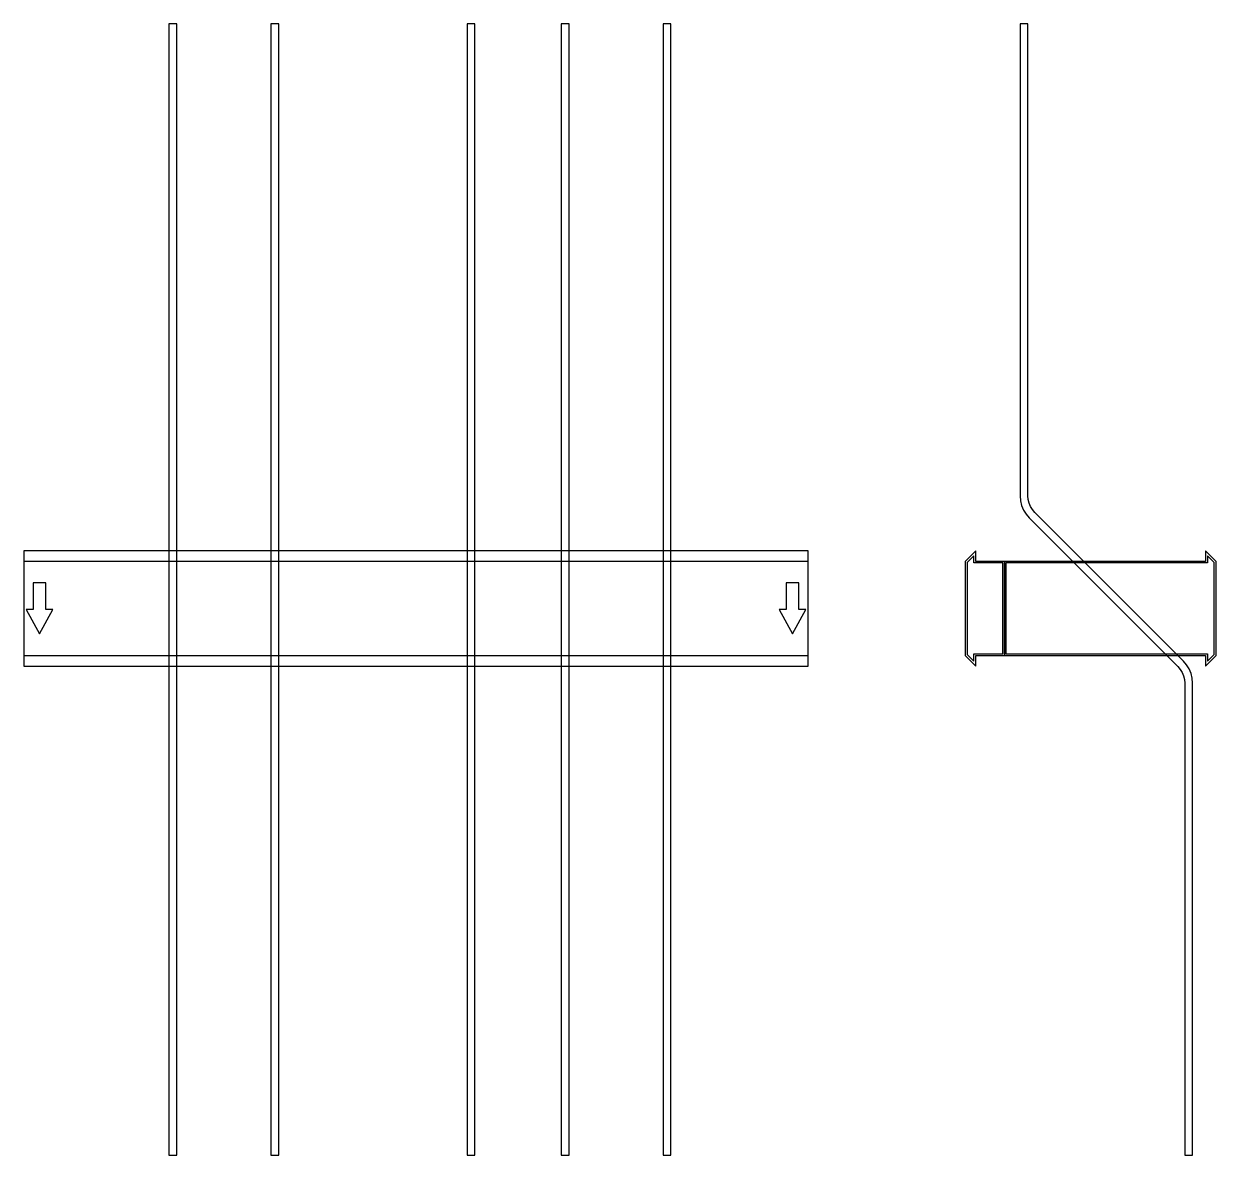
# Model space of a CAD drawing. Extents: x 0 to 1520, y -697 to 745.
import ezdxf

# ---------------------------------------------------------------- set-up
doc = ezdxf.new("R2010")
doc.units = 0
doc.layers.add('Halfen', color=7, linetype='CONTINUOUS')

msp = doc.modelspace()

# ---------------------------------------------------------------- linework, layer by layer
at = {"layer": 'Halfen', "color": 7}
for points in [[(195, -696.961), (195, 745.246), (185, 745.246), (185, -696.961)], [(325, -696.961), (325, 745.246), (315, 745.246), (315, -696.961)], [(575, -696.961), (575, 745.246), (565, 745.246), (565, -696.961)], [(695, -696.961), (695, 745.246), (685, 745.246), (685, -696.961)], [(825, -696.961), (825, 745.246), (815, 745.246), (815, -696.961)], [(1490, -696.961), (1490, -95.355), (1489.508, -89.098), (1488.042, -82.995), (1485.64, -77.196), (1482.361, -71.844), (1478.284, -67.071), (1288.787, 122.426), (1285.729, 126.006), (1283.27, 130.02), (1281.468, 134.369), (1280.369, 138.947), (1280, 143.64), (1280, 206.246), (1280, 745.246), (1270, 745.246), (1270, 206.246), (1270, 143.64), (1270.492, 137.382), (1271.958, 131.279), (1274.36, 125.48), (1277.639, 120.128), (1281.716, 115.355), (1471.213, -74.142), (1474.271, -77.722), (1476.73, -81.736), (1478.532, -86.085), (1479.631, -90.662), (1480, -95.355), (1480, -696.961)], [(0, -73.5), (1000, -73.5), (1000, 73.5), (0, 73.5)], [(1250, -60), (1250, 60), (1213.5, 60), (1213.5, 73.5), (1200, 60), (1200, -60), (1213.5, -73.5), (1213.5, -60)], [(1248, -58), (1248, 58), (1211, 58), (1211, 67.25), (1202.5, 58.75), (1202.5, -58.75), (1211, -67.25), (1211, -58)], [(1520, -60), (1520, 60), (1506.5, 73.5), (1506.5, 60), (1250, 60), (1250, -60), (1506.5, -60), (1506.5, -73.5)], [(1517.5, -58.75), (1517.5, 58.75), (1509, 67.25), (1509, 58), (1252, 58), (1252, -58), (1509, -58), (1509, -67.25)], [(0, -60), (1000, -60), (1000, 60), (0, 60)], [(20, -32.5), (37, -1.5), (28, -1.5), (28, 32.5), (12, 32.5), (12, -1.5), (3, -1.5)], [(980, -32.5), (997, -1.5), (988, -1.5), (988, 32.5), (972, 32.5), (972, -1.5), (963, -1.5)]]:
    msp.add_lwpolyline(points, close=True, dxfattribs=at)

doc.saveas('drawing.dxf')
